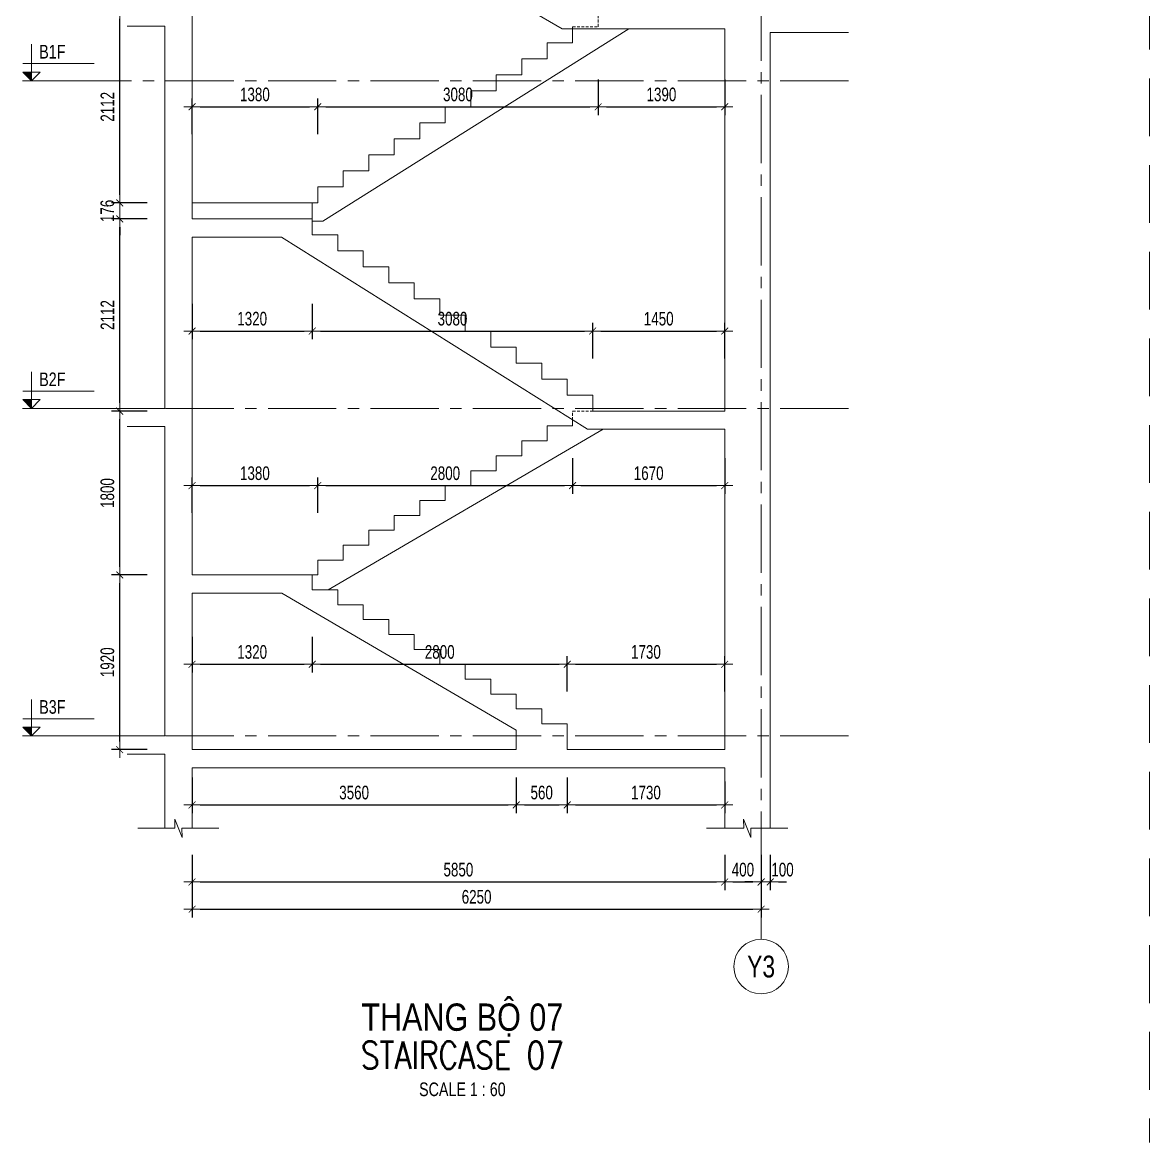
# Model space of a CAD drawing. Header units: millimetres. Extents: x -179076 to 254975, y -18667 to 296191.
# Drawn here: x 63262 to 75639, y 42634 to 54940 of the extents above; entities that cross this region are included whole.
import ezdxf
from ezdxf.enums import TextEntityAlignment as Align

# ---------------------------------------------------------------- set-up
doc = ezdxf.new("R2010")
doc.units = ezdxf.units.MM
doc.linetypes.add('CENTER2', pattern=[1.125, 0.75, -0.125, 0.125, -0.125])
doc.linetypes.add('HIDDEN2', pattern=[4.7625, 3.175, -1.5875])
doc.layers.get('Defpoints').update_dxf_attribs({"color": 151, "lineweight": 9})
for name, color, linetype, lineweight in [('NDC_S_ANNO', 7, 'Continuous', 20), ('NDC_S_AXIS', 5, 'CENTER2', 13), ('NDC_S_CONTINUOUS', 3, 'Continuous', 20), ('NDC_S_DIM', 1, 'Continuous', 15), ('NDC_S_ENG TITLE', 3, 'Continuous', 20), ('NDC_S_HIDDEN', 8, 'HIDDEN2', 13), ('NDC_S_SLAB', 2, 'Continuous', 20), ('NDC_S_SYMBOL', 1, 'Continuous', 15), ('NDC_S_TEXT SYMBOL', 7, 'Continuous', 20), ('NDC_S_VN TEXT', 7, 'Continuous', 20), ('NDC_S_VN TITLE', 6, 'Continuous', 35)]:
    doc.layers.add(name, color=color, linetype=linetype, lineweight=lineweight)
doc.styles.add('NDC_ANNO', font='', dxfattribs={"width": 0.8})
doc.styles.add('NDC_DIM', font='', dxfattribs={"width": 0.75})
doc.styles.add('NDC_EN TXT', font='romans.shx', dxfattribs={"width": 0.8})
doc.styles.add('NDC_VIE TXT', font='arial.ttf', dxfattribs={"width": 0.8})
doc.styles.get('NDC_ANNO').set_extended_font_data('Dotum')
doc.styles.get('NDC_DIM').set_extended_font_data('Dotum')
doc.dimstyles.new('NDC_dim_60', dxfattribs={"dimscale": 60, "dimtxt": 2.5, "dimasz": 1.5, "dimexe": 1.5, "dimexo": 2.5, "dimgap": 1, "dimtad": 1, "dimdec": 0, "dimzin": 0, "dimdsep": 46, "dimtxsty": 'NDC_DIM', "dimblk": 'DIMMARK', "dimcen": 0.09, "dimdle": 1.2, "dimclrd": 1, "dimclre": 1, "dimclrt": 3, "dimadec": 0, "dimazin": 0, "dimtfac": 1, "dimtdec": 0, "dimtix": 1, "dimtofl": 0, "dimtmove": 0, "dimatfit": 3, "dimfxl": 5, "dimfxlon": 1, "dimtolj": 1, "dimtzin": 0, "dimarcsym": 0})

# ---------------------------------------------------------------- blocks, each defined once
blk = doc.blocks.new('kata_block_CT')
at = {"layer": 'NDC_S_ANNO'}
blk.add_hatch(color=3, dxfattribs=at).paths.add_polyline_path([(0, 1.6), (-1.61, 1.6), (0, 0)])
at = {"layer": 'NDC_S_ANNO', "ltscale": 50}
h = blk.add_hatch(dxfattribs=at)
h.set_pattern_fill('ANSI31', color=256, scale=1.406, style=0)
h.paths.add_polyline_path([(0, 1.6), (0, 0), (1.61, 1.6)])
for p, q in [((-1.59, 3.14), (11.47, 3.14)), ((11.56, 0), (-1.64, 0))]:
    blk.add_line(p, q, dxfattribs=at)
for points in [[(0, 6.69), (0, 0)], [(0, 0), (-1.61, 1.6), (0, 1.6)], [(0, 0), (1.61, 1.6), (0, 1.6)]]:
    blk.add_lwpolyline(points, dxfattribs=at)
at = {"layer": 'NDC_S_ANNO', "color": 8, "ltscale": 50}
blk.add_lwpolyline([(0, 0), (-1.61, 1.6), (0, 1.6)], dxfattribs=at)
at = {"layer": 'NDC_S_TEXT SYMBOL', "color": 3, "style": 'NDC_ANNO', "width": 0.8}
blk.add_attdef('CT', (1.41, 4.07), '', height=2.5, dxfattribs=at)
blk = doc.blocks.new('DIMMARK')
at = {"layer": 'NDC_S_DIM', "color": 1}
blk.add_line((-1.5, 0), (1, 0), dxfattribs=at)
at = {"layer": 'NDC_S_DIM', "color": 2, "const_width": 0.1}
blk.add_lwpolyline([(-0.42, -0.42), (0.42, 0.42)], dxfattribs=at)
blk = doc.blocks.new('*D1689')
at = {"layer": 'Defpoints', "color": 0, "transparency": 16777216}
for p in [(65124, 46750), (70974, 46750), (70974, 45496)]:
    blk.add_point(p, dxfattribs=at)
at = {"layer": 'NDC_S_DIM', "color": 1, "lineweight": -2, "transparency": 16777216}
for p, q in [((65124, 45796), (65124, 45406)), ((70974, 45796), (70974, 45406)), ((65214, 45496), (70884, 45496))]:
    blk.add_line(p, q, dxfattribs=at)
at = {"layer": 'NDC_S_DIM', "color": 1, "lineweight": -2, "transparency": 16777216, "xscale": 90, "yscale": 90, "zscale": 90, "rotation": 180}
blk.add_blockref('DIMMARK', (65124, 45496), dxfattribs=at)
at = {"layer": 'NDC_S_DIM', "color": 1, "lineweight": -2, "transparency": 16777216, "xscale": 90, "yscale": 90, "zscale": 90}
blk.add_blockref('DIMMARK', (70974, 45496), dxfattribs=at)
at = {"layer": 'NDC_S_DIM', "color": 3, "transparency": 16777216, "insert": (68049, 45631), "char_height": 150, "attachment_point": 5, "style": 'NDC_DIM'}
blk.add_mtext('\\A1;5850', dxfattribs=at)
blk = doc.blocks.new('*D1690')
at = {"layer": 'Defpoints', "color": 0, "transparency": 16777216}
for p in [(71374, 47100), (70974, 46750), (71374, 45496)]:
    blk.add_point(p, dxfattribs=at)
at = {"layer": 'NDC_S_DIM', "color": 1, "lineweight": -2, "transparency": 16777216}
for p, q in [((70974, 45796), (70974, 45406)), ((71374, 45796), (71374, 45406)), ((71064, 45496), (71284, 45496))]:
    blk.add_line(p, q, dxfattribs=at)
at = {"layer": 'NDC_S_DIM', "color": 1, "lineweight": -2, "transparency": 16777216, "xscale": 90, "yscale": 90, "zscale": 90, "rotation": 180}
blk.add_blockref('DIMMARK', (70974, 45496), dxfattribs=at)
at = {"layer": 'NDC_S_DIM', "color": 1, "lineweight": -2, "transparency": 16777216, "xscale": 90, "yscale": 90, "zscale": 90}
blk.add_blockref('DIMMARK', (71374, 45496), dxfattribs=at)
at = {"layer": 'NDC_S_DIM', "color": 3, "transparency": 16777216, "insert": (71174, 45631), "char_height": 150, "attachment_point": 5, "style": 'NDC_DIM'}
blk.add_mtext('\\A1;400', dxfattribs=at)
blk = doc.blocks.new('*D1691')
at = {"layer": 'Defpoints', "color": 0, "transparency": 16777216}
for p in [(71374, 47100), (65124, 46750), (71374, 45197)]:
    blk.add_point(p, dxfattribs=at)
at = {"layer": 'NDC_S_DIM', "color": 1, "lineweight": -2, "transparency": 16777216}
for p, q in [((65124, 45497), (65124, 45107)), ((71374, 45497), (71374, 45107)), ((65214, 45197), (71284, 45197))]:
    blk.add_line(p, q, dxfattribs=at)
at = {"layer": 'NDC_S_DIM', "color": 1, "lineweight": -2, "transparency": 16777216, "xscale": 90, "yscale": 90, "zscale": 90, "rotation": 180}
blk.add_blockref('DIMMARK', (65124, 45197), dxfattribs=at)
at = {"layer": 'NDC_S_DIM', "color": 1, "lineweight": -2, "transparency": 16777216, "xscale": 90, "yscale": 90, "zscale": 90}
blk.add_blockref('DIMMARK', (71374, 45197), dxfattribs=at)
at = {"layer": 'NDC_S_DIM', "color": 3, "transparency": 16777216, "insert": (68249, 45332), "char_height": 150, "attachment_point": 5, "style": 'NDC_DIM'}
blk.add_mtext('\\A1;6250', dxfattribs=at)
blk = doc.blocks.new('*U187')
at = {"layer": 'NDC_S_SYMBOL'}
blk.add_line((0, 5), (0, 9), dxfattribs=at)
blk.add_circle((0, 0), 5, dxfattribs=at)
at = {"layer": 'NDC_S_TEXT SYMBOL', "color": 7, "style": 'NDC_ANNO', "width": 0.8}
blk.add_attdef('GRID', text='', height=4, dxfattribs=at).set_placement((0, 0), align=Align.MIDDLE)
blk = doc.blocks.new('*D1692')
at = {"layer": 'Defpoints', "color": 0, "transparency": 16777216}
for p in [(71374, 47100), (71474, 46086), (71474, 45496)]:
    blk.add_point(p, dxfattribs=at)
at = {"layer": 'NDC_S_DIM', "color": 1, "lineweight": -2, "transparency": 16777216}
for p, q in [((71374, 45796), (71374, 45406)), ((71474, 45796), (71474, 45406)), ((71284, 45496), (71194, 45496)), ((71564, 45496), (71654, 45496))]:
    blk.add_line(p, q, dxfattribs=at)
at = {"layer": 'NDC_S_DIM', "color": 1, "lineweight": -2, "transparency": 16777216, "xscale": 90, "yscale": 90, "zscale": 90}
blk.add_blockref('DIMMARK', (71374, 45496), dxfattribs=at)
at = {"layer": 'NDC_S_DIM', "color": 1, "lineweight": -2, "transparency": 16777216, "xscale": 90, "yscale": 90, "zscale": 90, "rotation": 180}
blk.add_blockref('DIMMARK', (71474, 45496), dxfattribs=at)
at = {"layer": 'NDC_S_DIM', "color": 3, "transparency": 16777216, "insert": (71609, 45631), "char_height": 150, "attachment_point": 5, "style": 'NDC_DIM'}
blk.add_mtext('\\A1;100', dxfattribs=at)
blk = doc.blocks.new('*D1710')
at = {"layer": 'Defpoints', "color": 0, "transparency": 16777216}
for p in [(65124, 48870), (66444, 48870), (66444, 47888)]:
    blk.add_point(p, dxfattribs=at)
at = {"layer": 'NDC_S_DIM', "color": 1, "lineweight": -2, "transparency": 16777216}
for p, q in [((65124, 48188), (65124, 47798)), ((66444, 48188), (66444, 47798)), ((65214, 47888), (66354, 47888))]:
    blk.add_line(p, q, dxfattribs=at)
at = {"layer": 'NDC_S_DIM', "color": 1, "lineweight": -2, "transparency": 16777216, "xscale": 90, "yscale": 90, "zscale": 90, "rotation": 180}
blk.add_blockref('DIMMARK', (65124, 47888), dxfattribs=at)
at = {"layer": 'NDC_S_DIM', "color": 1, "lineweight": -2, "transparency": 16777216, "xscale": 90, "yscale": 90, "zscale": 90}
blk.add_blockref('DIMMARK', (66444, 47888), dxfattribs=at)
at = {"layer": 'NDC_S_DIM', "color": 3, "transparency": 16777216, "insert": (65784, 48023), "char_height": 150, "attachment_point": 5, "style": 'NDC_DIM'}
blk.add_mtext('\\A1;1320', dxfattribs=at)
blk = doc.blocks.new('*D1711')
at = {"layer": 'Defpoints', "color": 0, "transparency": 16777216}
for p in [(66444, 48870), (69244, 47888), (69244, 46950)]:
    blk.add_point(p, dxfattribs=at)
at = {"layer": 'NDC_S_DIM', "color": 1, "lineweight": -2, "transparency": 16777216}
for p, q in [((66444, 48188), (66444, 47798)), ((69244, 47588), (69244, 47978)), ((66534, 47888), (69154, 47888))]:
    blk.add_line(p, q, dxfattribs=at)
at = {"layer": 'NDC_S_DIM', "color": 1, "lineweight": -2, "transparency": 16777216, "xscale": 90, "yscale": 90, "zscale": 90, "rotation": 180}
blk.add_blockref('DIMMARK', (66444, 47888), dxfattribs=at)
at = {"layer": 'NDC_S_DIM', "color": 1, "lineweight": -2, "transparency": 16777216, "xscale": 90, "yscale": 90, "zscale": 90}
blk.add_blockref('DIMMARK', (69244, 47888), dxfattribs=at)
at = {"layer": 'NDC_S_DIM', "color": 3, "transparency": 16777216, "insert": (67844, 48023), "char_height": 150, "attachment_point": 5, "style": 'NDC_DIM'}
blk.add_mtext('\\A1;2800', dxfattribs=at)
blk = doc.blocks.new('*D1712')
at = {"layer": 'Defpoints', "color": 0, "transparency": 16777216}
for p in [(70974, 47888), (69244, 46950), (70974, 46950)]:
    blk.add_point(p, dxfattribs=at)
at = {"layer": 'NDC_S_DIM', "color": 1, "lineweight": -2, "transparency": 16777216}
for p, q in [((69244, 47588), (69244, 47978)), ((70974, 47588), (70974, 47978)), ((69334, 47888), (70884, 47888))]:
    blk.add_line(p, q, dxfattribs=at)
at = {"layer": 'NDC_S_DIM', "color": 1, "lineweight": -2, "transparency": 16777216, "xscale": 90, "yscale": 90, "zscale": 90, "rotation": 180}
blk.add_blockref('DIMMARK', (69244, 47888), dxfattribs=at)
at = {"layer": 'NDC_S_DIM', "color": 1, "lineweight": -2, "transparency": 16777216, "xscale": 90, "yscale": 90, "zscale": 90}
blk.add_blockref('DIMMARK', (70974, 47888), dxfattribs=at)
at = {"layer": 'NDC_S_DIM', "color": 3, "transparency": 16777216, "insert": (70109, 48023), "char_height": 150, "attachment_point": 5, "style": 'NDC_DIM'}
blk.add_mtext('\\A1;1730', dxfattribs=at)
blk = doc.blocks.new('*D1713')
at = {"layer": 'Defpoints', "color": 0, "transparency": 16777216}
for p in [(65124, 46950), (68684, 46950), (68684, 46343)]:
    blk.add_point(p, dxfattribs=at)
at = {"layer": 'NDC_S_DIM', "color": 1, "lineweight": -2, "transparency": 16777216}
for p, q in [((65124, 46643), (65124, 46253)), ((68684, 46643), (68684, 46253)), ((65214, 46343), (68594, 46343))]:
    blk.add_line(p, q, dxfattribs=at)
at = {"layer": 'NDC_S_DIM', "color": 1, "lineweight": -2, "transparency": 16777216, "xscale": 90, "yscale": 90, "zscale": 90, "rotation": 180}
blk.add_blockref('DIMMARK', (65124, 46343), dxfattribs=at)
at = {"layer": 'NDC_S_DIM', "color": 1, "lineweight": -2, "transparency": 16777216, "xscale": 90, "yscale": 90, "zscale": 90}
blk.add_blockref('DIMMARK', (68684, 46343), dxfattribs=at)
at = {"layer": 'NDC_S_DIM', "color": 3, "transparency": 16777216, "insert": (66904, 46478), "char_height": 150, "attachment_point": 5, "style": 'NDC_DIM'}
blk.add_mtext('\\A1;3560', dxfattribs=at)
blk = doc.blocks.new('*D1714')
at = {"layer": 'Defpoints', "color": 0, "transparency": 16777216}
for p in [(68684, 46950), (69244, 46950), (69244, 46343)]:
    blk.add_point(p, dxfattribs=at)
at = {"layer": 'NDC_S_DIM', "color": 1, "lineweight": -2, "transparency": 16777216}
for p, q in [((68684, 46643), (68684, 46253)), ((69244, 46643), (69244, 46253)), ((68774, 46343), (69154, 46343))]:
    blk.add_line(p, q, dxfattribs=at)
at = {"layer": 'NDC_S_DIM', "color": 1, "lineweight": -2, "transparency": 16777216, "xscale": 90, "yscale": 90, "zscale": 90, "rotation": 180}
blk.add_blockref('DIMMARK', (68684, 46343), dxfattribs=at)
at = {"layer": 'NDC_S_DIM', "color": 1, "lineweight": -2, "transparency": 16777216, "xscale": 90, "yscale": 90, "zscale": 90}
blk.add_blockref('DIMMARK', (69244, 46343), dxfattribs=at)
at = {"layer": 'NDC_S_DIM', "color": 3, "transparency": 16777216, "insert": (68964, 46478), "char_height": 150, "attachment_point": 5, "style": 'NDC_DIM'}
blk.add_mtext('\\A1;560', dxfattribs=at)
blk = doc.blocks.new('*D1715')
at = {"layer": 'Defpoints', "color": 0, "transparency": 16777216}
for p in [(69244, 46950), (70974, 46750), (70974, 46343)]:
    blk.add_point(p, dxfattribs=at)
at = {"layer": 'NDC_S_DIM', "color": 1, "lineweight": -2, "transparency": 16777216}
for p, q in [((69244, 46643), (69244, 46253)), ((70974, 46600), (70974, 46253)), ((69334, 46343), (70884, 46343))]:
    blk.add_line(p, q, dxfattribs=at)
at = {"layer": 'NDC_S_DIM', "color": 1, "lineweight": -2, "transparency": 16777216, "xscale": 90, "yscale": 90, "zscale": 90, "rotation": 180}
blk.add_blockref('DIMMARK', (69244, 46343), dxfattribs=at)
at = {"layer": 'NDC_S_DIM', "color": 1, "lineweight": -2, "transparency": 16777216, "xscale": 90, "yscale": 90, "zscale": 90}
blk.add_blockref('DIMMARK', (70974, 46343), dxfattribs=at)
at = {"layer": 'NDC_S_DIM', "color": 3, "transparency": 16777216, "insert": (70109, 46478), "char_height": 150, "attachment_point": 5, "style": 'NDC_DIM'}
blk.add_mtext('\\A1;1730', dxfattribs=at)
blk = doc.blocks.new('*D1716')
at = {"layer": 'Defpoints', "color": 0, "transparency": 16777216}
for p in [(66504, 49852), (65124, 48870), (66504, 48870)]:
    blk.add_point(p, dxfattribs=at)
at = {"layer": 'NDC_S_DIM', "color": 1, "lineweight": -2, "transparency": 16777216}
for p, q in [((65124, 49552), (65124, 49942)), ((66504, 49552), (66504, 49942)), ((65214, 49852), (66414, 49852))]:
    blk.add_line(p, q, dxfattribs=at)
at = {"layer": 'NDC_S_DIM', "color": 1, "lineweight": -2, "transparency": 16777216, "xscale": 90, "yscale": 90, "zscale": 90, "rotation": 180}
blk.add_blockref('DIMMARK', (65124, 49852), dxfattribs=at)
at = {"layer": 'NDC_S_DIM', "color": 1, "lineweight": -2, "transparency": 16777216, "xscale": 90, "yscale": 90, "zscale": 90}
blk.add_blockref('DIMMARK', (66504, 49852), dxfattribs=at)
at = {"layer": 'NDC_S_DIM', "color": 3, "transparency": 16777216, "insert": (65814, 49987), "char_height": 150, "attachment_point": 5, "style": 'NDC_DIM'}
blk.add_mtext('\\A1;1380', dxfattribs=at)
blk = doc.blocks.new('*D1717')
at = {"layer": 'Defpoints', "color": 0, "transparency": 16777216}
for p in [(69304, 50670), (69304, 49852), (66504, 48870)]:
    blk.add_point(p, dxfattribs=at)
at = {"layer": 'NDC_S_DIM', "color": 1, "lineweight": -2, "transparency": 16777216}
for p, q in [((69304, 50152), (69304, 49762)), ((66504, 49552), (66504, 49942)), ((66594, 49852), (69214, 49852))]:
    blk.add_line(p, q, dxfattribs=at)
at = {"layer": 'NDC_S_DIM', "color": 1, "lineweight": -2, "transparency": 16777216, "xscale": 90, "yscale": 90, "zscale": 90, "rotation": 180}
blk.add_blockref('DIMMARK', (66504, 49852), dxfattribs=at)
at = {"layer": 'NDC_S_DIM', "color": 1, "lineweight": -2, "transparency": 16777216, "xscale": 90, "yscale": 90, "zscale": 90}
blk.add_blockref('DIMMARK', (69304, 49852), dxfattribs=at)
at = {"layer": 'NDC_S_DIM', "color": 3, "transparency": 16777216, "insert": (67904, 49987), "char_height": 150, "attachment_point": 5, "style": 'NDC_DIM'}
blk.add_mtext('\\A1;2800', dxfattribs=at)
blk = doc.blocks.new('*D1718')
at = {"layer": 'Defpoints', "color": 0, "transparency": 16777216}
for p in [(69304, 50670), (70974, 50470), (70974, 49852)]:
    blk.add_point(p, dxfattribs=at)
at = {"layer": 'NDC_S_DIM', "color": 1, "lineweight": -2, "transparency": 16777216}
for p, q in [((69304, 50152), (69304, 49762)), ((70974, 50152), (70974, 49762)), ((69394, 49852), (70884, 49852))]:
    blk.add_line(p, q, dxfattribs=at)
at = {"layer": 'NDC_S_DIM', "color": 1, "lineweight": -2, "transparency": 16777216, "xscale": 90, "yscale": 90, "zscale": 90, "rotation": 180}
blk.add_blockref('DIMMARK', (69304, 49852), dxfattribs=at)
at = {"layer": 'NDC_S_DIM', "color": 1, "lineweight": -2, "transparency": 16777216, "xscale": 90, "yscale": 90, "zscale": 90}
blk.add_blockref('DIMMARK', (70974, 49852), dxfattribs=at)
at = {"layer": 'NDC_S_DIM', "color": 3, "transparency": 16777216, "insert": (70139, 49987), "char_height": 150, "attachment_point": 5, "style": 'NDC_DIM'}
blk.add_mtext('\\A1;1670', dxfattribs=at)
blk = doc.blocks.new('*D1719')
at = {"layer": 'Defpoints', "color": 0, "transparency": 16777216}
for p in [(65124, 52782), (66444, 52782), (66444, 51550)]:
    blk.add_point(p, dxfattribs=at)
at = {"layer": 'NDC_S_DIM', "color": 1, "lineweight": -2, "transparency": 16777216}
for p, q in [((65124, 51850), (65124, 51460)), ((66444, 51850), (66444, 51460)), ((65214, 51550), (66354, 51550))]:
    blk.add_line(p, q, dxfattribs=at)
at = {"layer": 'NDC_S_DIM', "color": 1, "lineweight": -2, "transparency": 16777216, "xscale": 90, "yscale": 90, "zscale": 90, "rotation": 180}
blk.add_blockref('DIMMARK', (65124, 51550), dxfattribs=at)
at = {"layer": 'NDC_S_DIM', "color": 1, "lineweight": -2, "transparency": 16777216, "xscale": 90, "yscale": 90, "zscale": 90}
blk.add_blockref('DIMMARK', (66444, 51550), dxfattribs=at)
at = {"layer": 'NDC_S_DIM', "color": 3, "transparency": 16777216, "insert": (65784, 51685), "char_height": 150, "attachment_point": 5, "style": 'NDC_DIM'}
blk.add_mtext('\\A1;1320', dxfattribs=at)
blk = doc.blocks.new('*D1693')
at = {"layer": 'Defpoints', "color": 0, "transparency": 16777216}
for p in [(66444, 52782), (69524, 51550), (69524, 50670)]:
    blk.add_point(p, dxfattribs=at)
at = {"layer": 'NDC_S_DIM', "color": 1, "lineweight": -2, "transparency": 16777216}
for p, q in [((66444, 51850), (66444, 51460)), ((69524, 51250), (69524, 51640)), ((66534, 51550), (69434, 51550))]:
    blk.add_line(p, q, dxfattribs=at)
at = {"layer": 'NDC_S_DIM', "color": 1, "lineweight": -2, "transparency": 16777216, "xscale": 90, "yscale": 90, "zscale": 90, "rotation": 180}
blk.add_blockref('DIMMARK', (66444, 51550), dxfattribs=at)
at = {"layer": 'NDC_S_DIM', "color": 1, "lineweight": -2, "transparency": 16777216, "xscale": 90, "yscale": 90, "zscale": 90}
blk.add_blockref('DIMMARK', (69524, 51550), dxfattribs=at)
at = {"layer": 'NDC_S_DIM', "color": 3, "transparency": 16777216, "insert": (67984, 51685), "char_height": 150, "attachment_point": 5, "style": 'NDC_DIM'}
blk.add_mtext('\\A1;3080', dxfattribs=at)
blk = doc.blocks.new('*D1694')
at = {"layer": 'Defpoints', "color": 0, "transparency": 16777216}
for p in [(70974, 51550), (69524, 50670), (70974, 50670)]:
    blk.add_point(p, dxfattribs=at)
at = {"layer": 'NDC_S_DIM', "color": 1, "lineweight": -2, "transparency": 16777216}
for p, q in [((69524, 51250), (69524, 51640)), ((70974, 51250), (70974, 51640)), ((69614, 51550), (70884, 51550))]:
    blk.add_line(p, q, dxfattribs=at)
at = {"layer": 'NDC_S_DIM', "color": 1, "lineweight": -2, "transparency": 16777216, "xscale": 90, "yscale": 90, "zscale": 90, "rotation": 180}
blk.add_blockref('DIMMARK', (69524, 51550), dxfattribs=at)
at = {"layer": 'NDC_S_DIM', "color": 1, "lineweight": -2, "transparency": 16777216, "xscale": 90, "yscale": 90, "zscale": 90}
blk.add_blockref('DIMMARK', (70974, 51550), dxfattribs=at)
at = {"layer": 'NDC_S_DIM', "color": 3, "transparency": 16777216, "insert": (70249, 51685), "char_height": 150, "attachment_point": 5, "style": 'NDC_DIM'}
blk.add_mtext('\\A1;1450', dxfattribs=at)
blk = doc.blocks.new('*D1695')
at = {"layer": 'Defpoints', "color": 0, "transparency": 16777216}
for p in [(66504, 54014), (65124, 52958), (66504, 52958)]:
    blk.add_point(p, dxfattribs=at)
at = {"layer": 'NDC_S_DIM', "color": 1, "lineweight": -2, "transparency": 16777216}
for p, q in [((65124, 53714), (65124, 54104)), ((66504, 53714), (66504, 54104)), ((65214, 54014), (66414, 54014))]:
    blk.add_line(p, q, dxfattribs=at)
at = {"layer": 'NDC_S_DIM', "color": 1, "lineweight": -2, "transparency": 16777216, "xscale": 90, "yscale": 90, "zscale": 90, "rotation": 180}
blk.add_blockref('DIMMARK', (65124, 54014), dxfattribs=at)
at = {"layer": 'NDC_S_DIM', "color": 1, "lineweight": -2, "transparency": 16777216, "xscale": 90, "yscale": 90, "zscale": 90}
blk.add_blockref('DIMMARK', (66504, 54014), dxfattribs=at)
at = {"layer": 'NDC_S_DIM', "color": 3, "transparency": 16777216, "insert": (65814, 54149), "char_height": 150, "attachment_point": 5, "style": 'NDC_DIM'}
blk.add_mtext('\\A1;1380', dxfattribs=at)
blk = doc.blocks.new('*D1696')
at = {"layer": 'Defpoints', "color": 0, "transparency": 16777216}
for p in [(69584, 54894), (69584, 54014), (66504, 52958)]:
    blk.add_point(p, dxfattribs=at)
at = {"layer": 'NDC_S_DIM', "color": 1, "lineweight": -2, "transparency": 16777216}
for p, q in [((69584, 54314), (69584, 53924)), ((66504, 53714), (66504, 54104)), ((66594, 54014), (69494, 54014))]:
    blk.add_line(p, q, dxfattribs=at)
at = {"layer": 'NDC_S_DIM', "color": 1, "lineweight": -2, "transparency": 16777216, "xscale": 90, "yscale": 90, "zscale": 90, "rotation": 180}
blk.add_blockref('DIMMARK', (66504, 54014), dxfattribs=at)
at = {"layer": 'NDC_S_DIM', "color": 1, "lineweight": -2, "transparency": 16777216, "xscale": 90, "yscale": 90, "zscale": 90}
blk.add_blockref('DIMMARK', (69584, 54014), dxfattribs=at)
at = {"layer": 'NDC_S_DIM', "color": 3, "transparency": 16777216, "insert": (68044, 54149), "char_height": 150, "attachment_point": 5, "style": 'NDC_DIM'}
blk.add_mtext('\\A1;3080', dxfattribs=at)
blk = doc.blocks.new('*D1697')
at = {"layer": 'Defpoints', "color": 0, "transparency": 16777216}
for p in [(69584, 54894), (70974, 54894), (70974, 54014)]:
    blk.add_point(p, dxfattribs=at)
at = {"layer": 'NDC_S_DIM', "color": 1, "lineweight": -2, "transparency": 16777216}
for p, q in [((69584, 54314), (69584, 53924)), ((70974, 54314), (70974, 53924)), ((69674, 54014), (70884, 54014))]:
    blk.add_line(p, q, dxfattribs=at)
at = {"layer": 'NDC_S_DIM', "color": 1, "lineweight": -2, "transparency": 16777216, "xscale": 90, "yscale": 90, "zscale": 90, "rotation": 180}
blk.add_blockref('DIMMARK', (69584, 54014), dxfattribs=at)
at = {"layer": 'NDC_S_DIM', "color": 1, "lineweight": -2, "transparency": 16777216, "xscale": 90, "yscale": 90, "zscale": 90}
blk.add_blockref('DIMMARK', (70974, 54014), dxfattribs=at)
at = {"layer": 'NDC_S_DIM', "color": 3, "transparency": 16777216, "insert": (70279, 54149), "char_height": 150, "attachment_point": 5, "style": 'NDC_DIM'}
blk.add_mtext('\\A1;1390', dxfattribs=at)
blk = doc.blocks.new('Drawing name_symbol')
at = {"layer": 'NDC_S_ENG TITLE', "style": 'NDC_EN TXT', "width": 0.8}
blk.add_attdef('SECTDET1', text='', height=5, dxfattribs=at).set_placement((0, 1.01), align=Align.CENTER)
at = {"layer": 'NDC_S_TEXT SYMBOL', "lineweight": 25, "style": 'NDC_ANNO', "width": 0.8}
blk.add_attdef('SSCALE', text='', height=2.5, dxfattribs=at).set_placement((0, -4), align=Align.CENTER)
at = {"layer": 'NDC_S_VN TITLE', "style": 'NDC_VIE TXT', "width": 0.8}
blk.add_attdef('SECTDET2', text='', height=5, dxfattribs=at).set_placement((0, 7.97), align=Align.CENTER)
blk = doc.blocks.new('*D2032')
at = {"layer": 'Defpoints', "color": 0, "transparency": 16777216}
for p in [(64329, 48870), (65124, 48870), (65124, 46950)]:
    blk.add_point(p, dxfattribs=at)
at = {"layer": 'NDC_S_DIM', "color": 1, "lineweight": -2, "transparency": 16777216}
for p, q in [((64629, 48870), (64239, 48870)), ((64329, 47040), (64329, 48780)), ((64629, 46950), (64239, 46950))]:
    blk.add_line(p, q, dxfattribs=at)
at = {"layer": 'NDC_S_DIM', "color": 1, "lineweight": -2, "transparency": 16777216, "xscale": 90, "yscale": 90, "zscale": 90}
for p, rotation in [((64329, 48870), 90), ((64329, 46950), 270)]:
    blk.add_blockref('DIMMARK', p, dxfattribs=dict(at, rotation=rotation))
at = {"layer": 'NDC_S_DIM', "color": 3, "transparency": 16777216, "insert": (64194, 47910), "char_height": 150, "attachment_point": 5, "rotation": 90, "style": 'NDC_DIM'}
blk.add_mtext('\\A1;1920', dxfattribs=at)
blk = doc.blocks.new('*D2033')
at = {"layer": 'Defpoints', "color": 0, "transparency": 16777216}
for p in [(64329, 50670), (69524, 50670), (65124, 48870)]:
    blk.add_point(p, dxfattribs=at)
at = {"layer": 'NDC_S_DIM', "color": 1, "lineweight": -2, "transparency": 16777216}
for p, q in [((64629, 50670), (64239, 50670)), ((64329, 48960), (64329, 50580)), ((64629, 48870), (64239, 48870))]:
    blk.add_line(p, q, dxfattribs=at)
at = {"layer": 'NDC_S_DIM', "color": 1, "lineweight": -2, "transparency": 16777216, "xscale": 90, "yscale": 90, "zscale": 90}
for p, rotation in [((64329, 50670), 90), ((64329, 48870), 270)]:
    blk.add_blockref('DIMMARK', p, dxfattribs=dict(at, rotation=rotation))
at = {"layer": 'NDC_S_DIM', "color": 3, "transparency": 16777216, "insert": (64194, 49770), "char_height": 150, "attachment_point": 5, "rotation": 90, "style": 'NDC_DIM'}
blk.add_mtext('\\A1;1800', dxfattribs=at)
blk = doc.blocks.new('*D2034')
at = {"layer": 'Defpoints', "color": 0, "transparency": 16777216}
for p in [(64329, 52782), (65124, 52782), (69524, 50670)]:
    blk.add_point(p, dxfattribs=at)
at = {"layer": 'NDC_S_DIM', "color": 1, "lineweight": -2, "transparency": 16777216}
for p, q in [((64629, 52782), (64239, 52782)), ((64329, 50760), (64329, 52692)), ((64629, 50670), (64239, 50670))]:
    blk.add_line(p, q, dxfattribs=at)
at = {"layer": 'NDC_S_DIM', "color": 1, "lineweight": -2, "transparency": 16777216, "xscale": 90, "yscale": 90, "zscale": 90}
for p, rotation in [((64329, 52782), 90), ((64329, 50670), 270)]:
    blk.add_blockref('DIMMARK', p, dxfattribs=dict(at, rotation=rotation))
at = {"layer": 'NDC_S_DIM', "color": 3, "transparency": 16777216, "insert": (64194, 51726), "char_height": 150, "attachment_point": 5, "rotation": 90, "style": 'NDC_DIM'}
blk.add_mtext('\\A1;2112', dxfattribs=at)
blk = doc.blocks.new('*D2035')
at = {"layer": 'Defpoints', "color": 0, "transparency": 16777216}
for p in [(64329, 52958), (65124, 52958), (65124, 52782)]:
    blk.add_point(p, dxfattribs=at)
at = {"layer": 'NDC_S_DIM', "color": 1, "lineweight": -2, "transparency": 16777216}
for p, q in [((64329, 53048), (64329, 53138)), ((64629, 52958), (64239, 52958)), ((64629, 52782), (64239, 52782)), ((64329, 52692), (64329, 52602))]:
    blk.add_line(p, q, dxfattribs=at)
at = {"layer": 'NDC_S_DIM', "color": 1, "lineweight": -2, "transparency": 16777216, "xscale": 90, "yscale": 90, "zscale": 90}
for p, rotation in [((64329, 52958), 270), ((64329, 52782), 90)]:
    blk.add_blockref('DIMMARK', p, dxfattribs=dict(at, rotation=rotation))
at = {"layer": 'NDC_S_DIM', "color": 3, "transparency": 16777216, "insert": (64194, 52870), "char_height": 150, "attachment_point": 5, "rotation": 90, "style": 'NDC_DIM'}
blk.add_mtext('\\A1;176', dxfattribs=at)
blk = doc.blocks.new('*D2036')
at = {"layer": 'Defpoints', "color": 0, "transparency": 16777216}
for p in [(64329, 55070), (69584, 55070), (65124, 52958)]:
    blk.add_point(p, dxfattribs=at)
at = {"layer": 'NDC_S_DIM', "color": 1, "lineweight": -2, "transparency": 16777216}
for p, q in [((64629, 55070), (64239, 55070)), ((64329, 53048), (64329, 54980)), ((64629, 52958), (64239, 52958))]:
    blk.add_line(p, q, dxfattribs=at)
at = {"layer": 'NDC_S_DIM', "color": 1, "lineweight": -2, "transparency": 16777216, "xscale": 90, "yscale": 90, "zscale": 90}
for p, rotation in [((64329, 55070), 90), ((64329, 52958), 270)]:
    blk.add_blockref('DIMMARK', p, dxfattribs=dict(at, rotation=rotation))
at = {"layer": 'NDC_S_DIM', "color": 3, "transparency": 16777216, "insert": (64194, 54014), "char_height": 150, "attachment_point": 5, "rotation": 90, "style": 'NDC_DIM'}
blk.add_mtext('\\A1;2112', dxfattribs=at)

msp = doc.modelspace()

# ---------------------------------------------------------------- linework, layer by layer
at = {"layer": 'NDC_S_AXIS', "ltscale": 1000}
for p, q in [((71374.1, 60894.6), (71374.1, 44866.8)), ((72333.1, 54300.2), (63265.9, 54300.2)), ((72333.1, 50700.2), (63265.9, 50700.2)), ((72333.1, 47100.2), (63265.9, 47100.2))]:
    msp.add_line(p, q, dxfattribs=at)
at = {"layer": 'NDC_S_CONTINUOUS'}
for p, q in [((66561.7, 52758.2), (69921.7, 54870.2)), ((66444.1, 52758.2), (66561.7, 52758.2)), ((69638.2, 50470.2), (66620.5, 48706.6))]:
    msp.add_line(p, q, dxfattribs=at)
for points in [[(66444.1, 52958.2), (66504.1, 52958.2), (66504.1, 53134.2), (66784.1, 53134.2), (66784.1, 53310.2), (67064.1, 53310.2), (67064.1, 53486.2), (67344.1, 53486.2), (67344.1, 53662.2), (67624.1, 53662.2), (67624.1, 53838.2), (67904.1, 53838.2), (67904.1, 54014.2), (68184.1, 54014.2), (68184.1, 54190.2), (68464.1, 54190.2), (68464.1, 54366.2), (68744.1, 54366.2), (68744.1, 54542.2), (69024.1, 54542.2), (69024.1, 54718.2), (69304.1, 54718.2), (69304.1, 54870.2)], [(66444.1, 52782.2), (66444.1, 52958.2), (65124.1, 52958.2)], [(66444.1, 48870.2), (66504.1, 48870.2), (66504.1, 49033.8), (66784.1, 49033.8), (66784.1, 49197.5), (67064.1, 49197.5), (67064.1, 49361.1), (67344.1, 49361.1), (67344.1, 49524.7), (67624.1, 49524.7), (67624.1, 49688.4), (67904.1, 49688.4), (67904.1, 49852), (68184.1, 49852), (68184.1, 50015.7), (68464.1, 50015.7), (68464.1, 50179.3), (68744.1, 50179.3), (68744.1, 50342.9), (69024.1, 50342.9), (69024.1, 50506.6), (69304.1, 50506.6), (69304.1, 50572.3)]]:
    msp.add_lwpolyline(points, dxfattribs=at)
at = {"layer": 'NDC_S_HIDDEN', "ltscale": 200}
msp.add_line((75639.1, 76233.6), (75639.1, 42633.6), dxfattribs=at)
at = {"layer": 'NDC_S_HIDDEN', "ltscale": 10}
for points in [[(69304.1, 54870.2), (69304.1, 54894.2), (69584.1, 54894.2), (69584.1, 55070.2)], [(69304.1, 50572.3), (69304.1, 50670.2), (69524.1, 50670.2)]]:
    msp.add_lwpolyline(points, dxfattribs=at)
at = {"layer": 'NDC_S_SLAB'}
for p, q in [((64411, 54900.2), (64824.1, 54900.2)), ((64824.1, 54900.2), (64824.1, 50700.2)), ((71474.1, 46085.7), (71474.1, 54830.2)), ((64411, 50700.2), (64824.1, 50700.2)), ((64411, 50500.2), (64824.1, 50500.2)), ((64824.1, 50500.2), (64824.1, 47100.2)), ((70974.1, 50470.2), (69466.4, 50470.2)), ((70974.1, 46950.2), (70974.1, 50470.2)), ((66444.1, 48870.2), (65124.1, 48870.2)), ((66109.9, 48670.2), (65124.1, 48670.2)), ((65124.1, 46950.2), (65124.1, 48670.2)), ((66109.9, 48670.2), (68684.1, 47165.8)), ((68684.1, 47165.8), (68684.1, 46950.2)), ((64824.1, 47100.2), (64411, 47100.2)), ((65124.1, 46950.2), (68684.1, 46950.2)), ((69244.1, 46950.2), (70974.1, 46950.2)), ((64824.1, 46900.2), (64411, 46900.2)), ((64824.1, 46900.2), (64411, 46900.2)), ((64824.1, 46900.2), (64824.1, 46085.7)), ((65124.1, 46085.7), (65124.1, 46750.2)), ((65124.1, 46750.2), (70974.1, 46750.2))]:
    msp.add_line(p, q, dxfattribs=at)
for points in [[(70974.1, 50670.2), (69524.1, 50670.2), (69524.1, 50846.2), (69244.1, 50846.2), (69244.1, 51022.2), (68964.1, 51022.2), (68964.1, 51198.2), (68684.1, 51198.2), (68684.1, 51374.2), (68404.1, 51374.2), (68404.1, 51550.2), (68124.1, 51550.2), (68124.1, 51726.2), (67844.1, 51726.2), (67844.1, 51902.2), (67564.1, 51902.2), (67564.1, 52078.2), (67284.1, 52078.2), (67284.1, 52254.2), (67004.1, 52254.2), (67004.1, 52430.2), (66724.1, 52430.2), (66724.1, 52606.2), (66444.1, 52606.2), (66444.1, 52782.2), (65124.1, 52782.2), (65124.1, 56170.2)], [(66950.2, 56170.2), (69190.2, 54870.2)], [(69190.2, 54870.2), (70974.1, 54870.2), (70974.1, 50670.2)], [(71474.1, 54830.2), (72333.1, 54830.2)], [(69466.4, 50470.2), (66106.4, 52582.2), (65124.1, 52582.2), (65124.1, 48870.2), (66444.1, 48870.2), (66444.1, 48706.6), (66724.1, 48706.6), (66724.1, 48542.9), (67004.1, 48542.9), (67004.1, 48379.3), (67284.1, 48379.3), (67284.1, 48215.7), (67564.1, 48215.7), (67564.1, 48052), (67844.1, 48052), (67844.1, 47888.4), (68124.1, 47888.4), (68124.1, 47724.7), (68404.1, 47724.7), (68404.1, 47561.1), (68684.1, 47561.1), (68684.1, 47397.5), (68964.1, 47397.5), (68964.1, 47233.8), (69244.1, 47233.8), (69244.1, 46950.2)], [(70974.1, 46085.7), (70974.1, 46750.2)]]:
    msp.add_lwpolyline(points, dxfattribs=at)
at = {"layer": 'NDC_S_SYMBOL'}
for points in [[(64526.6, 46085.7), (64936.2, 46085.7), (64934.1, 46185.7), (65014.1, 45985.7), (65011.9, 46085.7), (65418.2, 46085.7)], [(70774, 46085.7), (71183.6, 46085.7), (71181.4, 46185.7), (71261.4, 45985.7), (71259.2, 46085.7), (71665.5, 46085.7)]]:
    msp.add_lwpolyline(points, dxfattribs=at)

# ---------------------------------------------------------------- block references
at = {"layer": 'NDC_S_ANNO', "xscale": 60, "yscale": 60, "zscale": 60}
msp.add_blockref('Drawing name_symbol', (68092.6, 43382.6), dxfattribs=at).add_auto_attribs({'SECTDET1': 'STAIRCASE 07', 'SECTDET2': 'THANG BỘ 07', 'SSCALE': 'SCALE 1 : 60'})
at = {"layer": 'NDC_S_AXIS', "xscale": 60, "yscale": 60, "zscale": 60}
msp.add_blockref('*U187', (71374.1, 44566.8), dxfattribs=at).add_auto_attribs({'GRID': 'Y3'})
at = {"layer": 'NDC_S_VN TEXT', "xscale": 60, "yscale": 60, "zscale": 60}
for p, values in [((63360.3, 54300.2), {'CT': 'B1F'}), ((63360.3, 50700.2), {'CT': 'B2F'}), ((63360.3, 47100.2), {'CT': 'B3F'})]:
    msp.add_blockref('kata_block_CT', p, dxfattribs=at).add_auto_attribs(values)

# ---------------------------------------------------------------- dimensions: what is measured, and where the dimension line sits
at = {"layer": 'NDC_S_DIM'}
for base, p1, p2, picture, middle in [((64328.8, 55070.2), (65124.1, 52958.2), (69584.1, 55070.2), '*D2036', (64193.8, 54014.2)), ((64328.8, 52958.2), (65124.1, 52782.2), (65124.1, 52958.2), '*D2035', (64193.7, 52870.2)), ((64328.8, 52782.2), (69524.1, 50670.2), (65124.1, 52782.2), '*D2034', (64193.8, 51726.2)), ((64328.8, 50670.2), (65124.1, 48870.2), (69524.1, 50670.2), '*D2033', (64193.7, 49770.2))]:
    dim = msp.add_linear_dim(base=base, p1=p1, p2=p2, angle=90, dimstyle='NDC_dim_60', override={"dimtmove": 1}, dxfattribs=at)
    dim.commit()
    dim.dimension.update_dxf_attribs({"geometry": picture, "text_midpoint": middle})
for base, p1, p2, picture, middle in [((69584.1, 54014.2), (66504.1, 52958.2), (69584.1, 54894.2), '*D1696', (68044.1, 54149.3)), ((70974.1, 54014.2), (69584.1, 54894.2), (70974.1, 54894.2), '*D1697', (70279.1, 54149.3)), ((69524.1, 51550.2), (66444.1, 52782.2), (69524.1, 50670.2), '*D1693', (67984.1, 51685.3)), ((70974.1, 51550.2), (69524.1, 50670.2), (70974.1, 50670.2), '*D1694', (70249.1, 51685.3)), ((69304.1, 49852), (66504.1, 48870.2), (69304.1, 50670.2), '*D1717', (67904.1, 49987.1)), ((70974.1, 49852), (69304.1, 50670.2), (70974.1, 50470.2), '*D1718', (70139.1, 49987.1)), ((69244.1, 47888.4), (66444.1, 48870.2), (69244.1, 46950.2), '*D1711', (67844.1, 48023.5)), ((70974.1, 47888.4), (69244.1, 46950.2), (70974.1, 46950.2), '*D1712', (70109.1, 48023.5)), ((71374.1, 45495.6), (70974.1, 46750.2), (71374.1, 47100.2), '*D1690', (71174.1, 45630.7)), ((69244.1, 46343.3), (68684.1, 46950.2), (69244.1, 46950.2), '*D1714', (68964.1, 46478.4)), ((70974.1, 46343.3), (69244.1, 46950.2), (70974.1, 46750.2), '*D1715', (70109.1, 46478.4))]:
    dim = msp.add_linear_dim(base=base, p1=p1, p2=p2, dimstyle='NDC_dim_60', override={"dimtmove": 1}, dxfattribs=at)
    dim.commit()
    dim.dimension.update_dxf_attribs({"geometry": picture, "text_midpoint": middle})
for base, p1, p2, picture, middle in [((66504.1, 54014.2), (65124.1, 52958.2), (66504.1, 52958.2), '*D1695', (65814.1, 54149.3)), ((66444.1, 51550.2), (65124.1, 52782.2), (66444.1, 52782.2), '*D1719', (65784.1, 51685.3)), ((66504.1, 49852), (65124.1, 48870.2), (66504.1, 48870.2), '*D1716', (65814.1, 49987.1)), ((66444.1, 47888.4), (65124.1, 48870.2), (66444.1, 48870.2), '*D1710', (65784.1, 48023.5)), ((71374.1, 45196.8), (65124.1, 46750.2), (71374.1, 47100.2), '*D1691', (68249.1, 45331.9)), ((68684.1, 46343.3), (65124.1, 46950.2), (68684.1, 46950.2), '*D1713', (66904.1, 46478.4)), ((70974.1, 45495.6), (65124.1, 46750.2), (70974.1, 46750.2), '*D1689', (68049.1, 45630.7))]:
    dim = msp.add_linear_dim(base=base, p1=p1, p2=p2, dimstyle='NDC_dim_60', dxfattribs=at)
    dim.commit()
    dim.dimension.update_dxf_attribs({"geometry": picture, "text_midpoint": middle})
dim = msp.add_linear_dim(base=(64328.8, 48870.2), p1=(65124.1, 46950.2), p2=(65124.1, 48870.2), angle=90, dimstyle='NDC_dim_60', dxfattribs=at)
dim.commit()
dim.dimension.update_dxf_attribs({"geometry": '*D2032', "text_midpoint": (64193.7, 47910.2)})
dim = msp.add_linear_dim(base=(71474.1, 45495.6), p1=(71374.1, 47100.2), p2=(71474.1, 46085.7), dimstyle='NDC_dim_60', override={"dimtmove": 1}, dxfattribs=at)
dim.commit()
dim.dimension.update_dxf_attribs({"geometry": '*D1692', "text_midpoint": (71609.1, 45495.6), "dimtype": 160})

doc.saveas('drawing.dxf')
